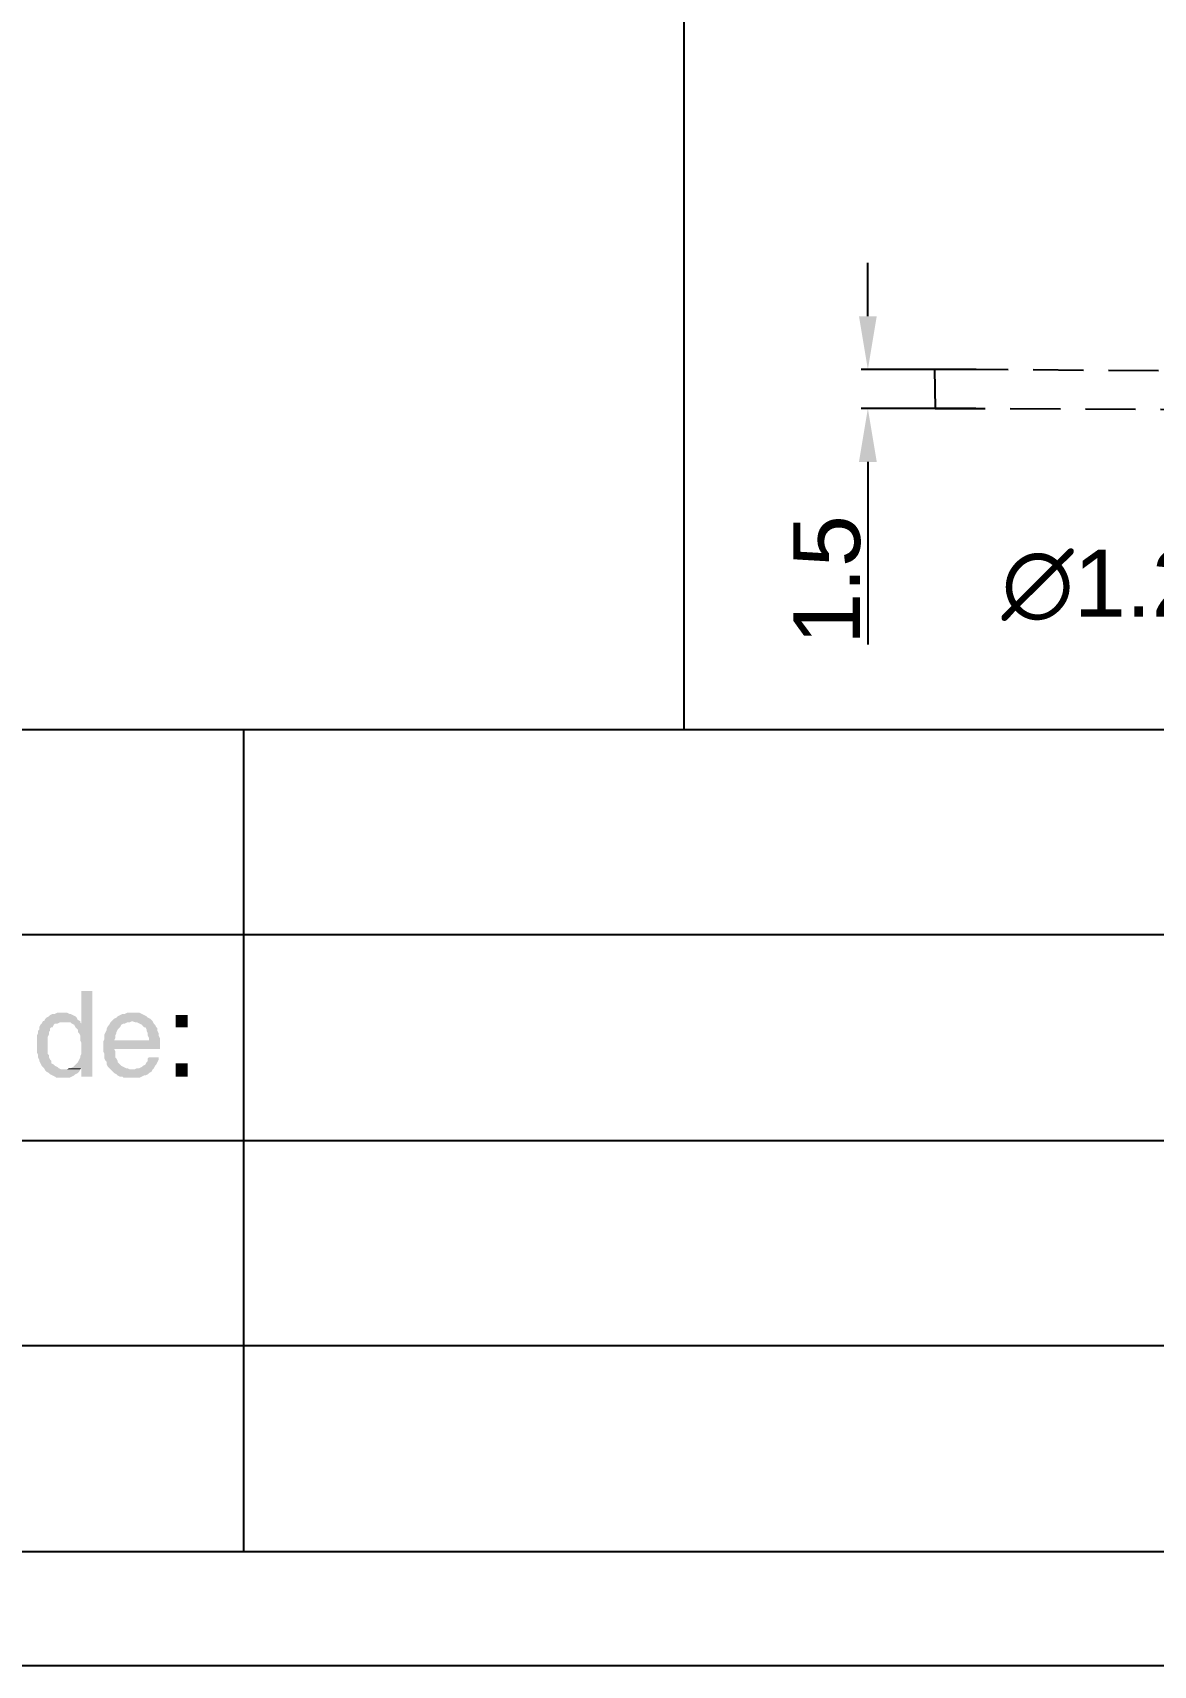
# Model space of a CAD drawing. Header units: millimetres. Extents: x 7018 to 13530, y 4187 to 5692.
# Drawn here: x 9411.1 to 9453, y 4951.9 to 5013 of the extents above; entities that cross this region are included whole.
import ezdxf

# ---------------------------------------------------------------- set-up
doc = ezdxf.new("R2010")
doc.units = ezdxf.units.MM
doc.linetypes.add('HIDDEN2', pattern=[0.1875, 0.125, -0.0625])
doc.layers.add('Dimension', color=3, linetype='Continuous')
doc.layers.add('Hidden Line', color=1, linetype='HIDDEN2')
doc.styles.get("Standard").update_dxf_attribs({"font": 'arial.ttf'})
doc.dimstyles.get("Standard").update_dxf_attribs({"dimtxt": 0.18, "dimasz": 0.18, "dimexe": 0.18, "dimexo": 0.0625, "dimgap": 0.09, "dimtad": 0, "dimtih": 1, "dimtoh": 1, "dimdec": 4, "dimzin": 0, "dimdsep": 46, "dimtxsty": 'Standard', "dimcen": 0.09, "dimadec": 0, "dimazin": 0, "dimtfac": 1, "dimtdec": 4, "dimtofl": 0, "dimtmove": 0, "dimatfit": 3, "dimfxl": 1, "dimtolj": 1, "dimtzin": 0, "dimarcsym": 0})
doc.dimstyles.new('Standard$0', dxfattribs={"dimtxt": 2.3, "dimasz": 2, "dimexe": 1, "dimexo": 1, "dimgap": 1, "dimtad": 1, "dimdec": 1, "dimzin": 0, "dimdsep": 46, "dimtxsty": 'Standard', "dimcen": 0, "dimclrd": 4, "dimclre": 4, "dimclrt": 4, "dimadec": 1, "dimazin": 0, "dimtfac": 1, "dimtdec": 1, "dimtofl": 0, "dimtmove": 0, "dimatfit": 0, "dimfxl": 1, "dimtfillclr": 256, "dimtolj": 1, "dimtzin": 0, "dimlwd": -1, "dimlwe": -1, "dimarcsym": 1})

# ---------------------------------------------------------------- blocks, each defined once
blk = doc.blocks.new('*D2020')
at = {"layer": 'Defpoints', "color": 0, "transparency": 16777216}
for p in [(9446.658, 5000.384), (9442.358, 4998.925), (9446.653, 4998.925)]:
    blk.add_point(p, dxfattribs=at)
at = {"layer": 'Dimension', "color": 3, "transparency": 16777216}
for p, q in [((9442.358, 5002.384), (9442.358, 5004.384)), ((9446.408, 5000.384), (9442.108, 5000.384)), ((9446.403, 4998.925), (9442.108, 4998.925)), ((9442.358, 4996.925), (9442.358, 4990.09))]:
    blk.add_line(p, q, dxfattribs=at)
for points in [[(9442.025, 5002.384), (9442.692, 5002.384), (9442.358, 5000.384)], [(9442.025, 4996.925), (9442.692, 4996.925), (9442.358, 4998.925)]]:
    blk.add_solid(points, dxfattribs=at)
at = {"layer": 'Dimension', "transparency": 16777216, "insert": (9440.832, 4992.508), "char_height": 2.5, "attachment_point": 5, "rotation": 90}
blk.add_mtext('\\A1;1.5', dxfattribs=at)
blk = doc.blocks.new('*D3003')
at = {"layer": 'Defpoints', "color": 0, "transparency": 16777216}
for p in [(9464.799, 5000.806), (9463.894, 5000.018)]:
    blk.add_point(p, dxfattribs=at)
at = {"layer": 'Dimension', "color": 0, "lineweight": -2, "transparency": 16777216}
for p, q in [((9464.256, 5000.412), (9464.436, 5000.412)), ((9464.346, 5000.322), (9464.346, 5000.502)), ((9455.036, 4992.305), (9463.758, 4999.9)), ((9454.856, 4992.305), (9455.036, 4992.305))]:
    blk.add_line(p, q, dxfattribs=at)
at = {"layer": 'Dimension', "color": 0, "transparency": 16777216}
blk.add_solid([(9463.738, 4999.923), (9463.778, 4999.877), (9463.894, 5000.018)], dxfattribs=at)
at = {"layer": 'Dimension', "color": 0, "transparency": 16777216, "insert": (9451.143, 4992.305), "char_height": 2.5, "attachment_point": 5}
blk.add_mtext('\\A1;∅1.2', dxfattribs=at)

msp = doc.modelspace()

# ---------------------------------------------------------------- hatches: boundary and pattern name
at = {"transparency": 33554559}
for points in [[(9413.328, 4977.118), (9412.922, 4977.118), (9412.922, 4975.9), (9412.561, 4975.9), (9412.651, 4975.855), (9412.696, 4975.764), (9412.741, 4975.719), (9412.787, 4975.674), (9412.787, 4975.584), (9412.832, 4975.539), (9412.877, 4975.448), (9412.877, 4975.268), (9412.922, 4975.178), (9412.922, 4974.771), (9412.877, 4974.681), (9412.877, 4974.636), (9412.832, 4974.546), (9412.787, 4974.456), (9412.741, 4974.41), (9412.741, 4974.41), (9412.651, 4974.32), (9412.606, 4974.275), (9412.516, 4974.23), (9412.922, 4974.23), (9412.922, 4973.914), (9413.328, 4973.914)], [(9412.2, 4976.306), (9412.019, 4976.306), (9411.929, 4976.261), (9411.839, 4976.261), (9411.749, 4976.216), (9411.703, 4976.171), (9411.613, 4976.125), (9411.568, 4976.08), (9411.523, 4975.99), (9411.478, 4975.99), (9412.29, 4975.945), (9412.516, 4975.945), (9412.561, 4975.9), (9412.922, 4975.9), (9412.877, 4975.945), (9412.877, 4975.99), (9412.787, 4976.035), (9412.741, 4976.125), (9412.696, 4976.171), (9412.606, 4976.216), (9412.516, 4976.261), (9412.471, 4976.261), (9412.38, 4976.306), (9412.29, 4976.306)], [(9414.863, 4976.306), (9414.637, 4976.306), (9414.547, 4976.261), (9414.456, 4976.261), (9414.366, 4976.216), (9414.276, 4976.171), (9414.231, 4976.125), (9414.141, 4976.08), (9414.095, 4976.035), (9414.05, 4975.99), (9414.817, 4975.99), (9414.953, 4975.945), (9414.998, 4975.945), (9415.088, 4975.9), (9415.179, 4975.855), (9415.224, 4975.809), (9415.269, 4975.764), (9415.314, 4975.764), (9415.359, 4975.674), (9415.359, 4975.629), (9415.404, 4975.539), (9415.404, 4975.448), (9415.449, 4975.358), (9415.449, 4975.268), (9414.141, 4975.268), (9413.734, 4975.223), (9413.734, 4974.862), (9413.779, 4974.771), (9413.779, 4974.591), (9413.825, 4974.501), (9413.87, 4974.456), (9413.87, 4974.365), (9413.915, 4974.275), (9413.96, 4974.23), (9414.005, 4974.185), (9414.817, 4974.185), (9414.727, 4974.185), (9414.637, 4974.23), (9414.592, 4974.23), (9414.502, 4974.275), (9414.411, 4974.32), (9414.366, 4974.365), (9414.321, 4974.41), (9414.276, 4974.456), (9414.276, 4974.501), (9414.231, 4974.591), (9414.186, 4974.636), (9414.186, 4974.862), (9414.141, 4974.952), (9415.856, 4974.952), (9415.856, 4975.358), (9415.81, 4975.448), (9415.81, 4975.539), (9415.765, 4975.629), (9415.765, 4975.719), (9415.72, 4975.764), (9415.675, 4975.855), (9415.63, 4975.9), (9415.585, 4975.99), (9415.54, 4976.035), (9415.494, 4976.08), (9415.404, 4976.125), (9415.359, 4976.171), (9415.269, 4976.216), (9415.179, 4976.261), (9415.088, 4976.306), (9414.953, 4976.306)], [(9411.478, 4975.99), (9411.433, 4975.9), (9411.387, 4975.855), (9411.342, 4975.764), (9411.342, 4975.674), (9411.297, 4975.629), (9411.297, 4975.539), (9411.252, 4975.448), (9411.252, 4974.817), (9411.297, 4974.726), (9411.297, 4974.636), (9411.342, 4974.546), (9411.342, 4974.501), (9411.387, 4974.41), (9411.433, 4974.32), (9411.478, 4974.275), (9411.523, 4974.23), (9411.568, 4974.14), (9411.613, 4974.094), (9411.703, 4974.049), (9411.749, 4974.004), (9411.839, 4973.959), (9411.929, 4973.914), (9411.974, 4973.869), (9412.471, 4973.869), (9412.561, 4973.914), (9412.651, 4973.959), (9412.696, 4974.004), (9412.787, 4974.049), (9412.832, 4974.094), (9412.877, 4974.185), (9412.155, 4974.185), (9412.064, 4974.23), (9412.019, 4974.275), (9411.929, 4974.32), (9411.884, 4974.365), (9411.794, 4974.41), (9411.794, 4974.501), (9411.749, 4974.546), (9411.703, 4974.636), (9411.703, 4974.726), (9411.658, 4974.771), (9411.658, 4975.403), (9411.703, 4975.494), (9411.703, 4975.584), (9411.749, 4975.629), (9411.749, 4975.719), (9411.794, 4975.764), (9411.839, 4975.764), (9411.884, 4975.855), (9411.929, 4975.9), (9412.019, 4975.9), (9412.11, 4975.945), (9412.29, 4975.945)], [(9414.05, 4975.99), (9414.005, 4975.945), (9413.96, 4975.855), (9413.915, 4975.809), (9413.87, 4975.719), (9413.87, 4975.674), (9413.825, 4975.584), (9413.779, 4975.494), (9413.779, 4975.313), (9413.734, 4975.223), (9414.141, 4975.268), (9414.186, 4975.358), (9414.186, 4975.448), (9414.231, 4975.539), (9414.231, 4975.584), (9414.276, 4975.674), (9414.321, 4975.719), (9414.366, 4975.764), (9414.411, 4975.855), (9414.502, 4975.9), (9414.547, 4975.9), (9414.637, 4975.945), (9414.727, 4975.945), (9414.817, 4975.99)], [(9416.894, 4975.764), (9416.894, 4976.216), (9416.442, 4976.216), (9416.442, 4975.764)], [(9415.81, 4974.636), (9415.449, 4974.636), (9415.404, 4974.591), (9415.404, 4974.501), (9415.359, 4974.456), (9415.314, 4974.365), (9415.224, 4974.32), (9415.179, 4974.275), (9415.088, 4974.23), (9414.998, 4974.23), (9414.908, 4974.185), (9414.005, 4974.185), (9414.095, 4974.094), (9414.141, 4974.049), (9414.231, 4974.004), (9414.276, 4973.959), (9414.366, 4973.914), (9414.456, 4973.914), (9414.502, 4973.869), (9415.088, 4973.869), (9415.179, 4973.914), (9415.269, 4973.959), (9415.314, 4973.959), (9415.404, 4974.004), (9415.449, 4974.049), (9415.54, 4974.094), (9415.585, 4974.185), (9415.63, 4974.23), (9415.675, 4974.32), (9415.72, 4974.365), (9415.765, 4974.456), (9415.81, 4974.546)], [(9416.894, 4973.914), (9416.894, 4974.41), (9416.442, 4974.41), (9416.442, 4973.914)], [(9412.516, 4974.23), (9412.471, 4974.23), (9412.38, 4974.185), (9412.29, 4974.185), (9412.877, 4974.185), (9412.922, 4974.23)]]:
    msp.add_hatch(color=256, dxfattribs=at).paths.add_polyline_path(points)

# ---------------------------------------------------------------- linework, layer by layer
for p, q in [((9435.47, 5242.873), (9435.47, 4986.912)), ((9374.469, 4956.132), (9783.725, 4956.132))]:
    msp.add_line(p, q)
msp.add_lwpolyline([(9787.763, 4951.873), (9787.763, 5248.873), (9367.763, 5248.873), (9367.763, 4951.873)], close=True)
for points in [[(9387.287, 4986.912), (9783.725, 4986.912)], [(9418.988, 4986.912), (9418.988, 4956.132)], [(9387.287, 4979.24), (9683.417, 4979.24)], [(9387.287, 4971.522), (9736.357, 4971.522)], [(9387.287, 4963.849), (9683.417, 4963.849)]]:
    msp.add_lwpolyline(points)
at = {"layer": 'Hidden Line', "ltscale": 15}
for p, q in [((9461.676, 5000.271), (9444.851, 5000.397)), ((9444.851, 5000.397), (9444.877, 4998.932)), ((9444.877, 4998.932), (9463.594, 4998.86))]:
    msp.add_line(p, q, dxfattribs=at)

# ---------------------------------------------------------------- dimensions: what is measured, and where the dimension line sits
at = {"layer": 'Dimension'}
dim = msp.add_linear_dim(base=(9442.358, 4998.925), p1=(9446.658, 5000.384), p2=(9446.653, 4998.925), angle=90, dimstyle='Standard$0', override={"dimtxt": 2.5, "dimexe": 0.25, "dimexo": 0.25, "dimgap": 0.25, "dimtad": 1, "dimtih": 0, "dimtoh": 0, "dimclrd": 3, "dimclre": 3, "dimclrt": 256, "dimadec": 2, "dimtp": 1, "dimtm": 1, "dimtdec": 0, "dimatfit": 3}, dxfattribs=at)
dim.commit()
dim.dimension.update_dxf_attribs({"geometry": '*D2020', "text_midpoint": (9440.832, 4992.508)})
dim = msp.add_diameter_dim_2p(p1=(9464.799, 5000.806), p2=(9463.894, 5000.018), dimstyle='Standard', override={"dimtxt": 2.5, "dimdec": 1, "dimtp": 1, "dimtm": 1, "dimtdec": 0}, dxfattribs=at)
dim.commit()
dim.dimension.update_dxf_attribs({"geometry": '*D3003', "text_midpoint": (9451.143, 4992.305), "dimtype": 163})

doc.saveas('drawing.dxf')
